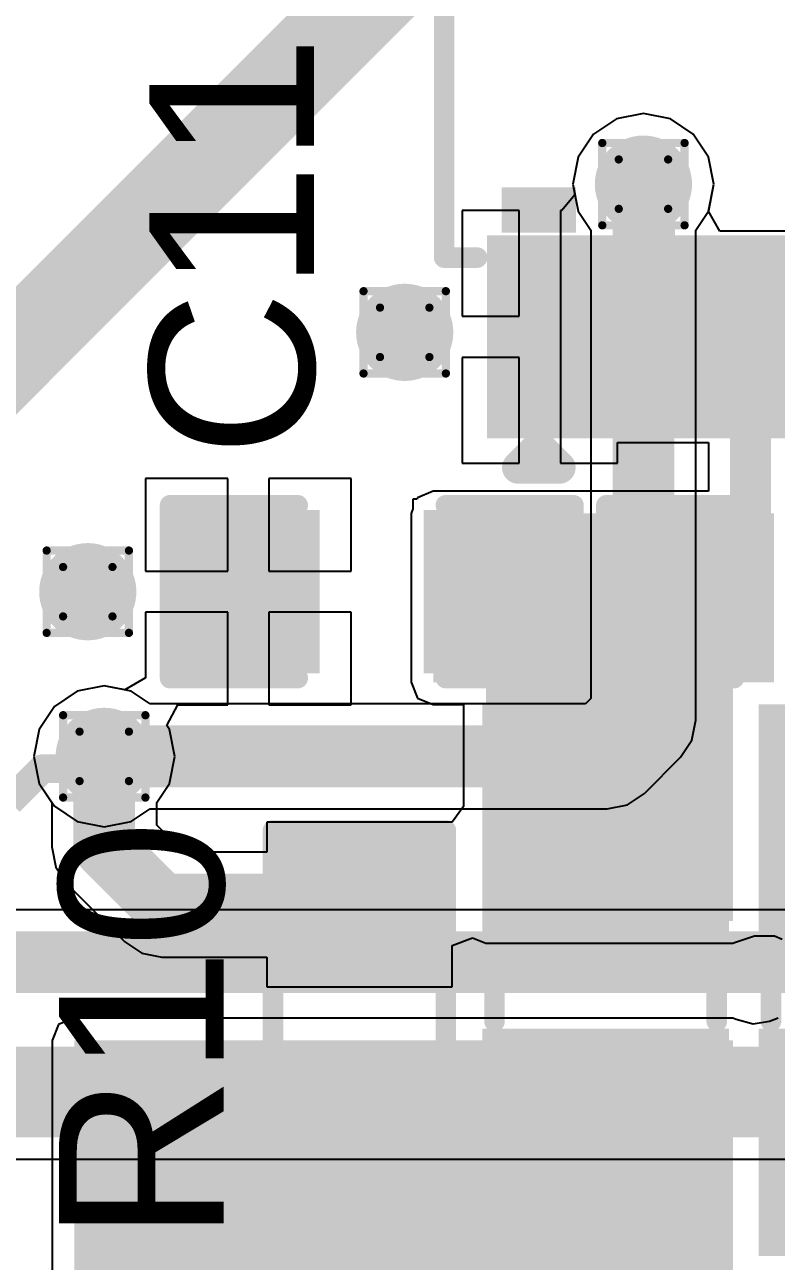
# Model space of a CAD drawing. Header units: inches. Extents: x -0.3 to 9.9, y -0.4 to 5.
# Drawn here: x 3.4247 to 3.6073, y 0.3114 to 0.6117 of the extents above; entities that cross this region are included whole.
import ezdxf

# ---------------------------------------------------------------- set-up
doc = ezdxf.new("R2010")
doc.units = ezdxf.units.IN
doc.header["$MEASUREMENT"] = 0
for name, color, linetype in [('Bottom Layer', 5, 'Continuous'), ('Bottom Solder', 6, 'Continuous'), ('Drill Drawing', 1, 'Continuous'), ('Top Layer', 1, 'Continuous'), ('Top Overlay', 2, 'Continuous'), ('Top Paste', 8, 'Continuous'), ('Top Solder', 216, 'Continuous'), ('Via Holes', 16, 'Continuous')]:
    doc.layers.add(name, color=color, linetype=linetype)
doc.styles.add('Arial', font='', dxfattribs={"height": 0.2})
doc.styles.get('Arial').set_extended_font_data('Arial')

# ---------------------------------------------------------------- blocks, each defined once
blk = doc.blocks.new('14_TSSOP_56')
at = {"layer": 'Top Layer'}
for points in [[(-0.12992, 0.08563), (-0.08858, 0.08563), (-0.08858, 0.06791), (-0.12992, 0.06791)], [(0.08858, 0.08563), (0.12992, 0.08563), (0.12992, 0.06791), (0.08858, 0.06791)], [(-0.12992, 0.06004), (-0.08858, 0.06004), (-0.08858, 0.04232), (-0.12992, 0.04232)], [(0.08858, 0.06004), (0.12992, 0.06004), (0.12992, 0.04232), (0.08858, 0.04232)], [(-0.12992, 0.03445), (-0.08858, 0.03445), (-0.08858, 0.01673), (-0.12992, 0.01673)], [(0.08858, 0.03445), (0.12992, 0.03445), (0.12992, 0.01673), (0.08858, 0.01673)], [(-0.12992, 0.00886), (-0.08858, 0.00886), (-0.08858, -0.00886), (-0.12992, -0.00886)], [(0.08858, 0.00886), (0.12992, 0.00886), (0.12992, -0.00886), (0.08858, -0.00886)], [(-0.12992, -0.01673), (-0.08858, -0.01673), (-0.08858, -0.03445), (-0.12992, -0.03445)], [(0.08858, -0.01673), (0.12992, -0.01673), (0.12992, -0.03445), (0.08858, -0.03445)], [(-0.12992, -0.04232), (-0.08858, -0.04232), (-0.08858, -0.06004), (-0.12992, -0.06004)], [(0.08858, -0.04232), (0.12992, -0.04232), (0.12992, -0.06004), (0.08858, -0.06004)], [(-0.12992, -0.06791), (-0.08858, -0.06791), (-0.08858, -0.08563), (-0.12992, -0.08563)], [(0.08858, -0.06791), (0.12992, -0.06791), (0.12992, -0.08563), (0.08858, -0.08563)]]:
    blk.add_hatch(color=1, dxfattribs=at).paths.add_polyline_path(points)
at = {"layer": 'Top Overlay'}
blk.add_hatch(color=2, dxfattribs=at).paths.add_polyline_path([(-0.08393, 0.068), (-0.07293, 0.068), (-0.07293, 0.086), (-0.08393, 0.086)])
at = {"layer": 'Top Paste'}
for points in [[(-0.12992, 0.08563), (-0.08858, 0.08563), (-0.08858, 0.06791), (-0.12992, 0.06791)], [(0.08858, 0.08563), (0.12992, 0.08563), (0.12992, 0.06791), (0.08858, 0.06791)], [(-0.12992, 0.06004), (-0.08858, 0.06004), (-0.08858, 0.04232), (-0.12992, 0.04232)], [(0.08858, 0.06004), (0.12992, 0.06004), (0.12992, 0.04232), (0.08858, 0.04232)], [(-0.12992, 0.03445), (-0.08858, 0.03445), (-0.08858, 0.01673), (-0.12992, 0.01673)], [(0.08858, 0.03445), (0.12992, 0.03445), (0.12992, 0.01673), (0.08858, 0.01673)], [(-0.12992, 0.00886), (-0.08858, 0.00886), (-0.08858, -0.00886), (-0.12992, -0.00886)], [(0.08858, 0.00886), (0.12992, 0.00886), (0.12992, -0.00886), (0.08858, -0.00886)], [(-0.12992, -0.01673), (-0.08858, -0.01673), (-0.08858, -0.03445), (-0.12992, -0.03445)], [(0.08858, -0.01673), (0.12992, -0.01673), (0.12992, -0.03445), (0.08858, -0.03445)], [(-0.12992, -0.04232), (-0.08858, -0.04232), (-0.08858, -0.06004), (-0.12992, -0.06004)], [(0.08858, -0.04232), (0.12992, -0.04232), (0.12992, -0.06004), (0.08858, -0.06004)], [(-0.12992, -0.06791), (-0.08858, -0.06791), (-0.08858, -0.08563), (-0.12992, -0.08563)], [(0.08858, -0.06791), (0.12992, -0.06791), (0.12992, -0.08563), (0.08858, -0.08563)]]:
    blk.add_hatch(color=8, dxfattribs=at).paths.add_polyline_path(points)
at = {"layer": 'Top Solder'}
for points in [[(-0.13392, 0.08963), (-0.08458, 0.08963), (-0.08458, 0.06391), (-0.13392, 0.06391)], [(0.08458, 0.08963), (0.13392, 0.08963), (0.13392, 0.06391), (0.08458, 0.06391)], [(-0.13392, 0.06404), (-0.08458, 0.06404), (-0.08458, 0.03832), (-0.13392, 0.03832)], [(0.08458, 0.06404), (0.13392, 0.06404), (0.13392, 0.03832), (0.08458, 0.03832)], [(-0.13392, 0.03845), (-0.08458, 0.03845), (-0.08458, 0.01273), (-0.13392, 0.01273)], [(0.08458, 0.03845), (0.13392, 0.03845), (0.13392, 0.01273), (0.08458, 0.01273)], [(-0.13392, 0.01286), (-0.08458, 0.01286), (-0.08458, -0.01286), (-0.13392, -0.01286)], [(0.08458, 0.01286), (0.13392, 0.01286), (0.13392, -0.01286), (0.08458, -0.01286)], [(-0.13392, -0.01273), (-0.08458, -0.01273), (-0.08458, -0.03845), (-0.13392, -0.03845)], [(0.08458, -0.01273), (0.13392, -0.01273), (0.13392, -0.03845), (0.08458, -0.03845)], [(-0.13392, -0.03832), (-0.08458, -0.03832), (-0.08458, -0.06404), (-0.13392, -0.06404)], [(0.08458, -0.03832), (0.13392, -0.03832), (0.13392, -0.06404), (0.08458, -0.06404)], [(-0.13392, -0.06391), (-0.08458, -0.06391), (-0.08458, -0.08963), (-0.13392, -0.08963)], [(0.08458, -0.06391), (0.13392, -0.06391), (0.13392, -0.08963), (0.08458, -0.08963)]]:
    blk.add_hatch(color=216, dxfattribs=at).paths.add_polyline_path(points)
at = {"layer": 'Top Overlay'}
for points in [[(-0.09, 0.1, 0.005, 0.005, 0), (-0.09, 0.092, 0.005, 0.005, 0)], [(-0.09, 0.1, 0.005, 0.005, 0), (0.09, 0.1, 0.005, 0.005, 0)], [(0.09, 0.1, 0.005, 0.005, 0), (0.09, 0.092, 0.005, 0.005, 0)], [(-0.141, 0.082, 0.00787, 0.00787, 0), (-0.141, 0.072, 0.00787, 0.00787, 0)], [(-0.141, 0.082, 0.00787, 0.00787, 0), (-0.136, 0.077, 0.00787, 0.00787, 0)], [(-0.136, 0.077, 0.00787, 0.00787, 0), (-0.141, 0.072, 0.00787, 0.00787, 0)], [(-0.09, -0.092, 0.005, 0.005, 0), (-0.09, -0.1, 0.005, 0.005, 0)], [(0.09, -0.092, 0.005, 0.005, 0), (0.09, -0.1, 0.005, 0.005, 0)], [(-0.09, -0.1, 0.005, 0.005, 0), (0.09, -0.1, 0.005, 0.005, 0)]]:
    blk.add_lwpolyline(points, format="xyseb", dxfattribs=at)
for points in [[(-0.09125, 0.1, 0.0025, 0.0025, 1), (-0.08875, 0.1, 0.0025, 0.0025, 1)], [(-0.09125, 0.1, 0.0025, 0.0025, 1), (-0.08875, 0.1, 0.0025, 0.0025, 1)], [(0.08875, 0.1, 0.0025, 0.0025, 1), (0.09125, 0.1, 0.0025, 0.0025, 1)], [(0.08875, 0.1, 0.0025, 0.0025, 1), (0.09125, 0.1, 0.0025, 0.0025, 1)], [(-0.09125, 0.092, 0.0025, 0.0025, 1), (-0.08875, 0.092, 0.0025, 0.0025, 1)], [(0.08875, 0.092, 0.0025, 0.0025, 1), (0.09125, 0.092, 0.0025, 0.0025, 1)], [(-0.14297, 0.082, 0.00394, 0.00394, 1), (-0.13903, 0.082, 0.00394, 0.00394, 1)], [(-0.14297, 0.082, 0.00394, 0.00394, 1), (-0.13903, 0.082, 0.00394, 0.00394, 1)], [(-0.13797, 0.077, 0.00394, 0.00394, 1), (-0.13403, 0.077, 0.00394, 0.00394, 1)], [(-0.13797, 0.077, 0.00394, 0.00394, 1), (-0.13403, 0.077, 0.00394, 0.00394, 1)], [(-0.14297, 0.072, 0.00394, 0.00394, 1), (-0.13903, 0.072, 0.00394, 0.00394, 1)], [(-0.14297, 0.072, 0.00394, 0.00394, 1), (-0.13903, 0.072, 0.00394, 0.00394, 1)], [(-0.09125, -0.092, 0.0025, 0.0025, 1), (-0.08875, -0.092, 0.0025, 0.0025, 1)], [(0.08875, -0.092, 0.0025, 0.0025, 1), (0.09125, -0.092, 0.0025, 0.0025, 1)], [(-0.09125, -0.1, 0.0025, 0.0025, 1), (-0.08875, -0.1, 0.0025, 0.0025, 1)], [(-0.09125, -0.1, 0.0025, 0.0025, 1), (-0.08875, -0.1, 0.0025, 0.0025, 1)], [(0.08875, -0.1, 0.0025, 0.0025, 1), (0.09125, -0.1, 0.0025, 0.0025, 1)], [(0.08875, -0.1, 0.0025, 0.0025, 1), (0.09125, -0.1, 0.0025, 0.0025, 1)]]:
    blk.add_lwpolyline(points, format="xyseb", close=True, dxfattribs=at)
blk = doc.blocks.new('R___0603_94')
at = {"layer": 'Top Layer'}
for points in [[(-0.015, 0.0175), (-0.015, -0.0175), (-0.045, -0.0175), (-0.045, 0.0175)], [(0.045, 0.0175), (0.045, -0.0175), (0.015, -0.0175), (0.015, 0.0175)]]:
    blk.add_hatch(color=1, dxfattribs=at).paths.add_polyline_path(points)
at = {"layer": 'Top Paste'}
for points in [[(-0.015, 0.0175), (-0.015, -0.0175), (-0.045, -0.0175), (-0.045, 0.0175)], [(0.045, 0.0175), (0.045, -0.0175), (0.015, -0.0175), (0.015, 0.0175)]]:
    blk.add_hatch(color=8, dxfattribs=at).paths.add_polyline_path(points)
at = {"layer": 'Top Solder'}
for points in [[(-0.011, 0.0215), (-0.011, -0.0215), (-0.049, -0.0215), (-0.049, 0.0215)], [(0.049, 0.0215), (0.049, -0.0215), (0.011, -0.0215), (0.011, 0.0215)]]:
    blk.add_hatch(color=216, dxfattribs=at).paths.add_polyline_path(points)
at = {"layer": 'Top Overlay'}
for points in [[(0.048, 0.021, 0.005, 0.005, 0), (-0.048, 0.021, 0.005, 0.005, 0)], [(-0.048, -0.021, 0.005, 0.005, 0), (-0.048, 0.021, 0.005, 0.005, 0)], [(0.048, -0.021, 0.005, 0.005, 0), (0.048, 0.021, 0.005, 0.005, 0)], [(0.048, -0.021, 0.005, 0.005, 0), (-0.048, -0.021, 0.005, 0.005, 0)]]:
    blk.add_lwpolyline(points, format="xyseb", dxfattribs=at)
for points in [[(-0.04925, 0.021, 0.0025, 0.0025, 1), (-0.04675, 0.021, 0.0025, 0.0025, 1)], [(-0.04925, 0.021, 0.0025, 0.0025, 1), (-0.04675, 0.021, 0.0025, 0.0025, 1)], [(0.04675, 0.021, 0.0025, 0.0025, 1), (0.04925, 0.021, 0.0025, 0.0025, 1)], [(0.04675, 0.021, 0.0025, 0.0025, 1), (0.04925, 0.021, 0.0025, 0.0025, 1)], [(-0.04925, -0.021, 0.0025, 0.0025, 1), (-0.04675, -0.021, 0.0025, 0.0025, 1)], [(-0.04925, -0.021, 0.0025, 0.0025, 1), (-0.04675, -0.021, 0.0025, 0.0025, 1)], [(0.04675, -0.021, 0.0025, 0.0025, 1), (0.04925, -0.021, 0.0025, 0.0025, 1)], [(0.04675, -0.021, 0.0025, 0.0025, 1), (0.04925, -0.021, 0.0025, 0.0025, 1)]]:
    blk.add_lwpolyline(points, format="xyseb", close=True, dxfattribs=at)
blk = doc.blocks.new('I___0805_134')
at = {"layer": 'Top Layer'}
for points in [[(-0.06299, 0.02598), (-0.01575, 0.02598), (-0.01575, -0.02598), (-0.06299, -0.02598)], [(0.01575, 0.02598), (0.06299, 0.02598), (0.06299, -0.02598), (0.01575, -0.02598)]]:
    blk.add_hatch(color=1, dxfattribs=at).paths.add_polyline_path(points)
at = {"layer": 'Top Paste'}
for points in [[(-0.06299, 0.02598), (-0.01575, 0.02598), (-0.01575, -0.02598), (-0.06299, -0.02598)], [(0.01575, 0.02598), (0.06299, 0.02598), (0.06299, -0.02598), (0.01575, -0.02598)]]:
    blk.add_hatch(color=8, dxfattribs=at).paths.add_polyline_path(points)
at = {"layer": 'Top Solder'}
for points in [[(-0.06699, 0.02998), (-0.01175, 0.02998), (-0.01175, -0.02998), (-0.06699, -0.02998)], [(0.01175, 0.02998), (0.06699, 0.02998), (0.06699, -0.02998), (0.01175, -0.02998)]]:
    blk.add_hatch(color=216, dxfattribs=at).paths.add_polyline_path(points)
at = {"layer": 'Top Overlay'}
for points in [[(-0.01, 0.027, 0.005, 0.005, 0), (0.01, 0.027, 0.005, 0.005, 0)], [(-0.01, -0.027, 0.005, 0.005, 0), (0.01, -0.027, 0.005, 0.005, 0)]]:
    blk.add_lwpolyline(points, format="xyseb", dxfattribs=at)
for points in [[(-0.01125, 0.027, 0.0025, 0.0025, 1), (-0.00875, 0.027, 0.0025, 0.0025, 1)], [(0.00875, 0.027, 0.0025, 0.0025, 1), (0.01125, 0.027, 0.0025, 0.0025, 1)], [(-0.01125, -0.027, 0.0025, 0.0025, 1), (-0.00875, -0.027, 0.0025, 0.0025, 1)], [(0.00875, -0.027, 0.0025, 0.0025, 1), (0.01125, -0.027, 0.0025, 0.0025, 1)]]:
    blk.add_lwpolyline(points, format="xyseb", close=True, dxfattribs=at)
blk = doc.blocks.new('I___0805_135')
at = {"layer": 'Top Layer'}
for points in [[(-0.06299, 0.02598), (-0.01575, 0.02598), (-0.01575, -0.02598), (-0.06299, -0.02598)], [(0.01575, 0.02598), (0.06299, 0.02598), (0.06299, -0.02598), (0.01575, -0.02598)]]:
    blk.add_hatch(color=1, dxfattribs=at).paths.add_polyline_path(points)
at = {"layer": 'Top Paste'}
for points in [[(-0.06299, 0.02598), (-0.01575, 0.02598), (-0.01575, -0.02598), (-0.06299, -0.02598)], [(0.01575, 0.02598), (0.06299, 0.02598), (0.06299, -0.02598), (0.01575, -0.02598)]]:
    blk.add_hatch(color=8, dxfattribs=at).paths.add_polyline_path(points)
at = {"layer": 'Top Solder'}
for points in [[(-0.06699, 0.02998), (-0.01175, 0.02998), (-0.01175, -0.02998), (-0.06699, -0.02998)], [(0.01175, 0.02998), (0.06699, 0.02998), (0.06699, -0.02998), (0.01175, -0.02998)]]:
    blk.add_hatch(color=216, dxfattribs=at).paths.add_polyline_path(points)
at = {"layer": 'Top Overlay'}
for points in [[(-0.01, 0.027, 0.005, 0.005, 0), (0.01, 0.027, 0.005, 0.005, 0)], [(-0.01, -0.027, 0.005, 0.005, 0), (0.01, -0.027, 0.005, 0.005, 0)]]:
    blk.add_lwpolyline(points, format="xyseb", dxfattribs=at)
for points in [[(-0.01125, 0.027, 0.0025, 0.0025, 1), (-0.00875, 0.027, 0.0025, 0.0025, 1)], [(0.00875, 0.027, 0.0025, 0.0025, 1), (0.01125, 0.027, 0.0025, 0.0025, 1)], [(-0.01125, -0.027, 0.0025, 0.0025, 1), (-0.00875, -0.027, 0.0025, 0.0025, 1)], [(0.00875, -0.027, 0.0025, 0.0025, 1), (0.01125, -0.027, 0.0025, 0.0025, 1)]]:
    blk.add_lwpolyline(points, format="xyseb", close=True, dxfattribs=at)
blk = doc.blocks.new('C___0603_204')
at = {"layer": 'Top Layer'}
for points in [[(-0.015, 0.0175), (-0.015, -0.0175), (-0.045, -0.0175), (-0.045, 0.0175)], [(0.045, 0.0175), (0.045, -0.0175), (0.015, -0.0175), (0.015, 0.0175)]]:
    blk.add_hatch(color=1, dxfattribs=at).paths.add_polyline_path(points)
at = {"layer": 'Top Paste'}
for points in [[(-0.015, 0.0175), (-0.015, -0.0175), (-0.045, -0.0175), (-0.045, 0.0175)], [(0.045, 0.0175), (0.045, -0.0175), (0.015, -0.0175), (0.015, 0.0175)]]:
    blk.add_hatch(color=8, dxfattribs=at).paths.add_polyline_path(points)
at = {"layer": 'Top Solder'}
for points in [[(-0.01264, 0.01986), (-0.01264, -0.01986), (-0.04736, -0.01986), (-0.04736, 0.01986)], [(0.04736, 0.01986), (0.04736, -0.01986), (0.01264, -0.01986), (0.01264, 0.01986)]]:
    blk.add_hatch(color=216, dxfattribs=at).paths.add_polyline_path(points)
at = {"layer": 'Top Overlay'}
for points in [[(-0.049, 0.021, 0.005, 0.005, 0), (-0.018, 0.021, 0.005, 0.005, 0)], [(-0.049, -0.021, 0.005, 0.005, 0), (-0.049, 0.021, 0.005, 0.005, 0)], [(0.018, 0.021, 0.005, 0.005, 0), (0.049, 0.021, 0.005, 0.005, 0)], [(0.049, -0.021, 0.005, 0.005, 0), (0.049, 0.021, 0.005, 0.005, 0)], [(-0.049, -0.021, 0.005, 0.005, 0), (-0.018, -0.021, 0.005, 0.005, 0)], [(0.018, -0.021, 0.005, 0.005, 0), (0.049, -0.021, 0.005, 0.005, 0)]]:
    blk.add_lwpolyline(points, format="xyseb", dxfattribs=at)
for points in [[(-0.05025, 0.021, 0.0025, 0.0025, 1), (-0.04775, 0.021, 0.0025, 0.0025, 1)], [(-0.05025, 0.021, 0.0025, 0.0025, 1), (-0.04775, 0.021, 0.0025, 0.0025, 1)], [(-0.01925, 0.021, 0.0025, 0.0025, 1), (-0.01675, 0.021, 0.0025, 0.0025, 1)], [(0.01675, 0.021, 0.0025, 0.0025, 1), (0.01925, 0.021, 0.0025, 0.0025, 1)], [(0.04775, 0.021, 0.0025, 0.0025, 1), (0.05025, 0.021, 0.0025, 0.0025, 1)], [(0.04775, 0.021, 0.0025, 0.0025, 1), (0.05025, 0.021, 0.0025, 0.0025, 1)], [(-0.05025, -0.021, 0.0025, 0.0025, 1), (-0.04775, -0.021, 0.0025, 0.0025, 1)], [(-0.05025, -0.021, 0.0025, 0.0025, 1), (-0.04775, -0.021, 0.0025, 0.0025, 1)], [(-0.01925, -0.021, 0.0025, 0.0025, 1), (-0.01675, -0.021, 0.0025, 0.0025, 1)], [(0.01675, -0.021, 0.0025, 0.0025, 1), (0.01925, -0.021, 0.0025, 0.0025, 1)], [(0.04775, -0.021, 0.0025, 0.0025, 1), (0.05025, -0.021, 0.0025, 0.0025, 1)], [(0.04775, -0.021, 0.0025, 0.0025, 1), (0.05025, -0.021, 0.0025, 0.0025, 1)]]:
    blk.add_lwpolyline(points, format="xyseb", close=True, dxfattribs=at)
blk = doc.blocks.new('C___0603_208')
at = {"layer": 'Top Layer'}
for points in [[(-0.015, 0.0175), (-0.015, -0.0175), (-0.045, -0.0175), (-0.045, 0.0175)], [(0.045, 0.0175), (0.045, -0.0175), (0.015, -0.0175), (0.015, 0.0175)]]:
    blk.add_hatch(color=1, dxfattribs=at).paths.add_polyline_path(points)
at = {"layer": 'Top Paste'}
for points in [[(-0.015, 0.0175), (-0.015, -0.0175), (-0.045, -0.0175), (-0.045, 0.0175)], [(0.045, 0.0175), (0.045, -0.0175), (0.015, -0.0175), (0.015, 0.0175)]]:
    blk.add_hatch(color=8, dxfattribs=at).paths.add_polyline_path(points)
at = {"layer": 'Top Solder'}
for points in [[(-0.01264, 0.01986), (-0.01264, -0.01986), (-0.04736, -0.01986), (-0.04736, 0.01986)], [(0.04736, 0.01986), (0.04736, -0.01986), (0.01264, -0.01986), (0.01264, 0.01986)]]:
    blk.add_hatch(color=216, dxfattribs=at).paths.add_polyline_path(points)
at = {"layer": 'Top Overlay'}
for points in [[(-0.049, 0.021, 0.005, 0.005, 0), (-0.018, 0.021, 0.005, 0.005, 0)], [(-0.049, -0.021, 0.005, 0.005, 0), (-0.049, 0.021, 0.005, 0.005, 0)], [(0.018, 0.021, 0.005, 0.005, 0), (0.049, 0.021, 0.005, 0.005, 0)], [(0.049, -0.021, 0.005, 0.005, 0), (0.049, 0.021, 0.005, 0.005, 0)], [(-0.049, -0.021, 0.005, 0.005, 0), (-0.018, -0.021, 0.005, 0.005, 0)], [(0.018, -0.021, 0.005, 0.005, 0), (0.049, -0.021, 0.005, 0.005, 0)]]:
    blk.add_lwpolyline(points, format="xyseb", dxfattribs=at)
for points in [[(-0.05025, 0.021, 0.0025, 0.0025, 1), (-0.04775, 0.021, 0.0025, 0.0025, 1)], [(-0.05025, 0.021, 0.0025, 0.0025, 1), (-0.04775, 0.021, 0.0025, 0.0025, 1)], [(-0.01925, 0.021, 0.0025, 0.0025, 1), (-0.01675, 0.021, 0.0025, 0.0025, 1)], [(0.01675, 0.021, 0.0025, 0.0025, 1), (0.01925, 0.021, 0.0025, 0.0025, 1)], [(0.04775, 0.021, 0.0025, 0.0025, 1), (0.05025, 0.021, 0.0025, 0.0025, 1)], [(0.04775, 0.021, 0.0025, 0.0025, 1), (0.05025, 0.021, 0.0025, 0.0025, 1)], [(-0.05025, -0.021, 0.0025, 0.0025, 1), (-0.04775, -0.021, 0.0025, 0.0025, 1)], [(-0.05025, -0.021, 0.0025, 0.0025, 1), (-0.04775, -0.021, 0.0025, 0.0025, 1)], [(-0.01925, -0.021, 0.0025, 0.0025, 1), (-0.01675, -0.021, 0.0025, 0.0025, 1)], [(0.01675, -0.021, 0.0025, 0.0025, 1), (0.01925, -0.021, 0.0025, 0.0025, 1)], [(0.04775, -0.021, 0.0025, 0.0025, 1), (0.05025, -0.021, 0.0025, 0.0025, 1)], [(0.04775, -0.021, 0.0025, 0.0025, 1), (0.05025, -0.021, 0.0025, 0.0025, 1)]]:
    blk.add_lwpolyline(points, format="xyseb", close=True, dxfattribs=at)

msp = doc.modelspace()

# ---------------------------------------------------------------- hatches: boundary and pattern name
at = {"layer": 'Bottom Layer'}
h = msp.add_hatch(color=5, dxfattribs=at)
edge = h.paths.add_edge_path()
edge.add_arc((3.575, 0.573), 0.01181, 0, 360)
h = msp.add_hatch(color=5, dxfattribs=at)
edge = h.paths.add_edge_path()
edge.add_arc((3.517, 0.537), 0.01181, 0, 360)
h = msp.add_hatch(color=5, dxfattribs=at)
edge = h.paths.add_edge_path()
edge.add_arc((3.44, 0.474), 0.01181, 0, 360)
h = msp.add_hatch(color=5, dxfattribs=at)
edge = h.paths.add_edge_path()
edge.add_arc((3.444, 0.434), 0.01181, 0, 360)
at = {"layer": 'Bottom Solder'}
h = msp.add_hatch(color=6, dxfattribs=at)
edge = h.paths.add_edge_path()
edge.add_arc((3.575, 0.573), 0.00591, 0, 360)
h = msp.add_hatch(color=6, dxfattribs=at)
edge = h.paths.add_edge_path()
edge.add_arc((3.517, 0.537), 0.00591, 0, 360)
h = msp.add_hatch(color=6, dxfattribs=at)
edge = h.paths.add_edge_path()
edge.add_arc((3.44, 0.474), 0.00591, 0, 360)
h = msp.add_hatch(color=6, dxfattribs=at)
edge = h.paths.add_edge_path()
edge.add_arc((3.444, 0.434), 0.00591, 0, 360)
at = {"layer": 'Top Layer'}
h = msp.add_hatch(color=1, dxfattribs=at)
edge = h.paths.add_edge_path()
edge.add_arc((3.575, 0.573), 0.01181, 0, 360)
h = msp.add_hatch(color=1, dxfattribs=at)
edge = h.paths.add_edge_path()
edge.add_arc((3.517, 0.537), 0.01181, 0, 360)
for points in [[(3.52395, 0.452), (3.60673, 0.452), (3.60673, 0.493), (3.52395, 0.493)], [(3.53673, 0.394), (3.59673, 0.394), (3.59673, 0.467), (3.53673, 0.467)], [(3.59673, 0.365), (3.43673, 0.365), (3.43673, 0.187), (3.59673, 0.187)]]:
    msp.add_hatch(color=1, dxfattribs=at).paths.add_polyline_path(points)
h = msp.add_hatch(color=1, dxfattribs=at)
edge = h.paths.add_edge_path()
edge.add_arc((3.44, 0.474), 0.01181, 0, 360)
h = msp.add_hatch(color=1, dxfattribs=at)
edge = h.paths.add_edge_path()
edge.add_arc((3.444, 0.434), 0.01181, 0, 360)
at = {"layer": 'Top Solder'}
h = msp.add_hatch(color=216, dxfattribs=at)
edge = h.paths.add_edge_path()
edge.add_arc((3.575, 0.573), 0.00591, 0, 360)
h = msp.add_hatch(color=216, dxfattribs=at)
edge = h.paths.add_edge_path()
edge.add_arc((3.517, 0.537), 0.00591, 0, 360)
h = msp.add_hatch(color=216, dxfattribs=at)
edge = h.paths.add_edge_path()
edge.add_arc((3.44, 0.474), 0.00591, 0, 360)
h = msp.add_hatch(color=216, dxfattribs=at)
edge = h.paths.add_edge_path()
edge.add_arc((3.444, 0.434), 0.00591, 0, 360)
at = {"layer": 'Via Holes'}
h = msp.add_hatch(color=7, dxfattribs=at)
edge = h.paths.add_edge_path()
edge.add_arc((3.575, 0.573), 0.00591, 0, 360)
h = msp.add_hatch(color=7, dxfattribs=at)
edge = h.paths.add_edge_path()
edge.add_arc((3.517, 0.537), 0.00591, 0, 360)
h = msp.add_hatch(color=7, dxfattribs=at)
edge = h.paths.add_edge_path()
edge.add_arc((3.44, 0.474), 0.00591, 0, 360)
h = msp.add_hatch(color=7, dxfattribs=at)
edge = h.paths.add_edge_path()
edge.add_arc((3.444, 0.434), 0.00591, 0, 360)

# ---------------------------------------------------------------- linework, layer by layer
at = {"layer": 'Bottom Layer'}
for p, q in [((3.56844, 0.58884), (3.56288, 0.58512)), ((3.575, 0.59014), (3.56844, 0.58884)), ((3.58156, 0.58884), (3.575, 0.59014)), ((3.58712, 0.58512), (3.58156, 0.58884)), ((3.56288, 0.58512), (3.55916, 0.57956)), ((3.59084, 0.57956), (3.58712, 0.58512)), ((3.55916, 0.57956), (3.55786, 0.573)), ((3.59214, 0.573), (3.59084, 0.57956)), ((3.55786, 0.573), (3.55916, 0.56644)), ((3.59084, 0.56644), (3.59214, 0.573)), ((3.55916, 0.56644), (3.56226, 0.56182)), ((3.58774, 0.56182), (3.59084, 0.56644)), ((3.56226, 0.56182), (3.56226, 0.44807)), ((3.58774, 0.44279), (3.58774, 0.56182)), ((3.444, 0.45114), (3.43744, 0.44984)), ((3.45056, 0.44984), (3.444, 0.45114)), ((3.43744, 0.44984), (3.43188, 0.44612)), ((3.45518, 0.44674), (3.45056, 0.44984)), ((3.56226, 0.44807), (3.56093, 0.44674)), ((3.43188, 0.44612), (3.42816, 0.44056)), ((3.56093, 0.44674), (3.45518, 0.44674)), ((3.58677, 0.43791), (3.58774, 0.44279)), ((3.42816, 0.44056), (3.42686, 0.434)), ((3.58401, 0.43377), (3.58677, 0.43791)), ((3.42686, 0.434), (3.42816, 0.42744)), ((3.57523, 0.42499), (3.58401, 0.43377)), ((3.42816, 0.42744), (3.43188, 0.42188)), ((3.57109, 0.42223), (3.57523, 0.42499)), ((3.43188, 0.42188), (3.43744, 0.41816)), ((3.45056, 0.41816), (3.45518, 0.42126)), ((3.45518, 0.42126), (3.56621, 0.42126)), ((3.56621, 0.42126), (3.57109, 0.42223)), ((3.43744, 0.41816), (3.444, 0.41686)), ((3.444, 0.41686), (3.45056, 0.41816)), ((3.69772, 0.39674), (2.79328, 0.39674)), ((3.37636, 0.33619), (3.8085, 0.33619))]:
    msp.add_line(p, q, dxfattribs=at)
for points in [[(3.314, 0.424, 0.022, 0.022, 0), (3.518, 0.628, 0.022, 0.022, 0)], [(3.575, 0.44279, 0.015, 0.015, 0), (3.575, 0.573, 0.015, 0.015, 0)], [(3.56621, 0.434, 0.015, 0.015, 0), (3.575, 0.44279, 0.015, 0.015, 0)], [(3.444, 0.434, 0.015, 0.015, 0), (3.56621, 0.434, 0.015, 0.015, 0)], [(2.788, 0.384, 0.015, 0.015, 0), (3.703, 0.384, 0.015, 0.015, 0)], [(2.62246, 0.3525, 0.022, 0.022, 0), (3.8085, 0.3525, 0.022, 0.022, 0)]]:
    msp.add_lwpolyline(points, format="xyseb", dxfattribs=at)
for points in [[(3.57125, 0.573, 0.0075, 0.0075, 1), (3.57875, 0.573, 0.0075, 0.0075, 1)], [(3.57125, 0.44279, 0.0075, 0.0075, 1), (3.57875, 0.44279, 0.0075, 0.0075, 1)], [(3.57125, 0.44279, 0.0075, 0.0075, 1), (3.57875, 0.44279, 0.0075, 0.0075, 1)], [(3.44025, 0.434, 0.0075, 0.0075, 1), (3.44775, 0.434, 0.0075, 0.0075, 1)], [(3.56246, 0.434, 0.0075, 0.0075, 1), (3.56996, 0.434, 0.0075, 0.0075, 1)], [(3.56246, 0.434, 0.0075, 0.0075, 1), (3.56996, 0.434, 0.0075, 0.0075, 1)]]:
    msp.add_lwpolyline(points, format="xyseb", close=True, dxfattribs=at)
at = {"layer": 'Drill Drawing'}
for points in [[(3.565, 0.583, 0.002, 0.002, 0), (3.585, 0.583, 0.002, 0.002, 0)], [(3.565, 0.563, 0.002, 0.002, 0), (3.565, 0.583, 0.002, 0.002, 0)], [(3.585, 0.563, 0.002, 0.002, 0), (3.585, 0.583, 0.002, 0.002, 0)], [(3.569, 0.579, 0.002, 0.002, 0), (3.581, 0.579, 0.002, 0.002, 0)], [(3.569, 0.567, 0.002, 0.002, 0), (3.569, 0.579, 0.002, 0.002, 0)], [(3.581, 0.567, 0.002, 0.002, 0), (3.581, 0.579, 0.002, 0.002, 0)], [(3.569, 0.567, 0.002, 0.002, 0), (3.581, 0.567, 0.002, 0.002, 0)], [(3.565, 0.563, 0.002, 0.002, 0), (3.585, 0.563, 0.002, 0.002, 0)], [(3.507, 0.547, 0.002, 0.002, 0), (3.527, 0.547, 0.002, 0.002, 0)], [(3.507, 0.527, 0.002, 0.002, 0), (3.507, 0.547, 0.002, 0.002, 0)], [(3.527, 0.527, 0.002, 0.002, 0), (3.527, 0.547, 0.002, 0.002, 0)], [(3.511, 0.543, 0.002, 0.002, 0), (3.523, 0.543, 0.002, 0.002, 0)], [(3.511, 0.531, 0.002, 0.002, 0), (3.511, 0.543, 0.002, 0.002, 0)], [(3.523, 0.531, 0.002, 0.002, 0), (3.523, 0.543, 0.002, 0.002, 0)], [(3.511, 0.531, 0.002, 0.002, 0), (3.523, 0.531, 0.002, 0.002, 0)], [(3.507, 0.527, 0.002, 0.002, 0), (3.527, 0.527, 0.002, 0.002, 0)], [(3.43, 0.484, 0.002, 0.002, 0), (3.45, 0.484, 0.002, 0.002, 0)], [(3.43, 0.464, 0.002, 0.002, 0), (3.43, 0.484, 0.002, 0.002, 0)], [(3.45, 0.464, 0.002, 0.002, 0), (3.45, 0.484, 0.002, 0.002, 0)], [(3.434, 0.48, 0.002, 0.002, 0), (3.446, 0.48, 0.002, 0.002, 0)], [(3.434, 0.468, 0.002, 0.002, 0), (3.434, 0.48, 0.002, 0.002, 0)], [(3.446, 0.468, 0.002, 0.002, 0), (3.446, 0.48, 0.002, 0.002, 0)], [(3.434, 0.468, 0.002, 0.002, 0), (3.446, 0.468, 0.002, 0.002, 0)], [(3.43, 0.464, 0.002, 0.002, 0), (3.45, 0.464, 0.002, 0.002, 0)], [(3.434, 0.444, 0.002, 0.002, 0), (3.454, 0.444, 0.002, 0.002, 0)], [(3.434, 0.424, 0.002, 0.002, 0), (3.434, 0.444, 0.002, 0.002, 0)], [(3.454, 0.424, 0.002, 0.002, 0), (3.454, 0.444, 0.002, 0.002, 0)], [(3.438, 0.44, 0.002, 0.002, 0), (3.45, 0.44, 0.002, 0.002, 0)], [(3.438, 0.428, 0.002, 0.002, 0), (3.438, 0.44, 0.002, 0.002, 0)], [(3.45, 0.428, 0.002, 0.002, 0), (3.45, 0.44, 0.002, 0.002, 0)], [(3.438, 0.428, 0.002, 0.002, 0), (3.45, 0.428, 0.002, 0.002, 0)], [(3.434, 0.424, 0.002, 0.002, 0), (3.454, 0.424, 0.002, 0.002, 0)]]:
    msp.add_lwpolyline(points, format="xyseb", dxfattribs=at)
for points in [[(3.5645, 0.583, 0.001, 0.001, 1), (3.5655, 0.583, 0.001, 0.001, 1)], [(3.5645, 0.583, 0.001, 0.001, 1), (3.5655, 0.583, 0.001, 0.001, 1)], [(3.5845, 0.583, 0.001, 0.001, 1), (3.5855, 0.583, 0.001, 0.001, 1)], [(3.5845, 0.583, 0.001, 0.001, 1), (3.5855, 0.583, 0.001, 0.001, 1)], [(3.5685, 0.579, 0.001, 0.001, 1), (3.5695, 0.579, 0.001, 0.001, 1)], [(3.5685, 0.579, 0.001, 0.001, 1), (3.5695, 0.579, 0.001, 0.001, 1)], [(3.5805, 0.579, 0.001, 0.001, 1), (3.5815, 0.579, 0.001, 0.001, 1)], [(3.5805, 0.579, 0.001, 0.001, 1), (3.5815, 0.579, 0.001, 0.001, 1)], [(3.5685, 0.567, 0.001, 0.001, 1), (3.5695, 0.567, 0.001, 0.001, 1)], [(3.5685, 0.567, 0.001, 0.001, 1), (3.5695, 0.567, 0.001, 0.001, 1)], [(3.5805, 0.567, 0.001, 0.001, 1), (3.5815, 0.567, 0.001, 0.001, 1)], [(3.5805, 0.567, 0.001, 0.001, 1), (3.5815, 0.567, 0.001, 0.001, 1)], [(3.5645, 0.563, 0.001, 0.001, 1), (3.5655, 0.563, 0.001, 0.001, 1)], [(3.5645, 0.563, 0.001, 0.001, 1), (3.5655, 0.563, 0.001, 0.001, 1)], [(3.5845, 0.563, 0.001, 0.001, 1), (3.5855, 0.563, 0.001, 0.001, 1)], [(3.5845, 0.563, 0.001, 0.001, 1), (3.5855, 0.563, 0.001, 0.001, 1)], [(3.5065, 0.547, 0.001, 0.001, 1), (3.5075, 0.547, 0.001, 0.001, 1)], [(3.5065, 0.547, 0.001, 0.001, 1), (3.5075, 0.547, 0.001, 0.001, 1)], [(3.5265, 0.547, 0.001, 0.001, 1), (3.5275, 0.547, 0.001, 0.001, 1)], [(3.5265, 0.547, 0.001, 0.001, 1), (3.5275, 0.547, 0.001, 0.001, 1)], [(3.5105, 0.543, 0.001, 0.001, 1), (3.5115, 0.543, 0.001, 0.001, 1)], [(3.5105, 0.543, 0.001, 0.001, 1), (3.5115, 0.543, 0.001, 0.001, 1)], [(3.5225, 0.543, 0.001, 0.001, 1), (3.5235, 0.543, 0.001, 0.001, 1)], [(3.5225, 0.543, 0.001, 0.001, 1), (3.5235, 0.543, 0.001, 0.001, 1)], [(3.5105, 0.531, 0.001, 0.001, 1), (3.5115, 0.531, 0.001, 0.001, 1)], [(3.5105, 0.531, 0.001, 0.001, 1), (3.5115, 0.531, 0.001, 0.001, 1)], [(3.5225, 0.531, 0.001, 0.001, 1), (3.5235, 0.531, 0.001, 0.001, 1)], [(3.5225, 0.531, 0.001, 0.001, 1), (3.5235, 0.531, 0.001, 0.001, 1)], [(3.5065, 0.527, 0.001, 0.001, 1), (3.5075, 0.527, 0.001, 0.001, 1)], [(3.5065, 0.527, 0.001, 0.001, 1), (3.5075, 0.527, 0.001, 0.001, 1)], [(3.5265, 0.527, 0.001, 0.001, 1), (3.5275, 0.527, 0.001, 0.001, 1)], [(3.5265, 0.527, 0.001, 0.001, 1), (3.5275, 0.527, 0.001, 0.001, 1)], [(3.4295, 0.484, 0.001, 0.001, 1), (3.4305, 0.484, 0.001, 0.001, 1)], [(3.4295, 0.484, 0.001, 0.001, 1), (3.4305, 0.484, 0.001, 0.001, 1)], [(3.4495, 0.484, 0.001, 0.001, 1), (3.4505, 0.484, 0.001, 0.001, 1)], [(3.4495, 0.484, 0.001, 0.001, 1), (3.4505, 0.484, 0.001, 0.001, 1)], [(3.4335, 0.48, 0.001, 0.001, 1), (3.4345, 0.48, 0.001, 0.001, 1)], [(3.4335, 0.48, 0.001, 0.001, 1), (3.4345, 0.48, 0.001, 0.001, 1)], [(3.4455, 0.48, 0.001, 0.001, 1), (3.4465, 0.48, 0.001, 0.001, 1)], [(3.4455, 0.48, 0.001, 0.001, 1), (3.4465, 0.48, 0.001, 0.001, 1)], [(3.4335, 0.468, 0.001, 0.001, 1), (3.4345, 0.468, 0.001, 0.001, 1)], [(3.4335, 0.468, 0.001, 0.001, 1), (3.4345, 0.468, 0.001, 0.001, 1)], [(3.4455, 0.468, 0.001, 0.001, 1), (3.4465, 0.468, 0.001, 0.001, 1)], [(3.4455, 0.468, 0.001, 0.001, 1), (3.4465, 0.468, 0.001, 0.001, 1)], [(3.4295, 0.464, 0.001, 0.001, 1), (3.4305, 0.464, 0.001, 0.001, 1)], [(3.4295, 0.464, 0.001, 0.001, 1), (3.4305, 0.464, 0.001, 0.001, 1)], [(3.4495, 0.464, 0.001, 0.001, 1), (3.4505, 0.464, 0.001, 0.001, 1)], [(3.4495, 0.464, 0.001, 0.001, 1), (3.4505, 0.464, 0.001, 0.001, 1)], [(3.4335, 0.444, 0.001, 0.001, 1), (3.4345, 0.444, 0.001, 0.001, 1)], [(3.4335, 0.444, 0.001, 0.001, 1), (3.4345, 0.444, 0.001, 0.001, 1)], [(3.4535, 0.444, 0.001, 0.001, 1), (3.4545, 0.444, 0.001, 0.001, 1)], [(3.4535, 0.444, 0.001, 0.001, 1), (3.4545, 0.444, 0.001, 0.001, 1)], [(3.4375, 0.44, 0.001, 0.001, 1), (3.4385, 0.44, 0.001, 0.001, 1)], [(3.4375, 0.44, 0.001, 0.001, 1), (3.4385, 0.44, 0.001, 0.001, 1)], [(3.4495, 0.44, 0.001, 0.001, 1), (3.4505, 0.44, 0.001, 0.001, 1)], [(3.4495, 0.44, 0.001, 0.001, 1), (3.4505, 0.44, 0.001, 0.001, 1)], [(3.4375, 0.428, 0.001, 0.001, 1), (3.4385, 0.428, 0.001, 0.001, 1)], [(3.4375, 0.428, 0.001, 0.001, 1), (3.4385, 0.428, 0.001, 0.001, 1)], [(3.4495, 0.428, 0.001, 0.001, 1), (3.4505, 0.428, 0.001, 0.001, 1)], [(3.4495, 0.428, 0.001, 0.001, 1), (3.4505, 0.428, 0.001, 0.001, 1)], [(3.4335, 0.424, 0.001, 0.001, 1), (3.4345, 0.424, 0.001, 0.001, 1)], [(3.4335, 0.424, 0.001, 0.001, 1), (3.4345, 0.424, 0.001, 0.001, 1)], [(3.4535, 0.424, 0.001, 0.001, 1), (3.4545, 0.424, 0.001, 0.001, 1)], [(3.4535, 0.424, 0.001, 0.001, 1), (3.4545, 0.424, 0.001, 0.001, 1)]]:
    msp.add_lwpolyline(points, format="xyseb", close=True, dxfattribs=at)
at = {"layer": 'Top Layer'}
for p, q in [((3.56844, 0.58884), (3.56288, 0.58512)), ((3.575, 0.59014), (3.56844, 0.58884)), ((3.58156, 0.58884), (3.575, 0.59014)), ((3.58712, 0.58512), (3.58156, 0.58884)), ((3.56288, 0.58512), (3.55916, 0.57956)), ((3.59084, 0.57956), (3.58712, 0.58512)), ((3.55916, 0.57956), (3.55786, 0.573)), ((3.59214, 0.573), (3.59084, 0.57956)), ((3.55786, 0.573), (3.55837, 0.57044)), ((3.59086, 0.56658), (3.59214, 0.573)), ((3.55837, 0.57044), (3.5552, 0.56658)), ((3.54482, 0.56658), (3.53096, 0.56658)), ((3.53096, 0.56658), (3.53096, 0.54091)), ((3.54482, 0.54091), (3.54482, 0.56658)), ((3.5552, 0.56658), (3.55482, 0.56658)), ((3.55482, 0.56658), (3.55482, 0.53591)), ((3.59084, 0.56643), (3.59086, 0.56658)), ((3.5936, 0.56158), (3.59084, 0.56643)), ((3.63458, 0.56158), (3.5936, 0.56158)), ((3.53096, 0.54091), (3.54482, 0.54091)), ((3.55482, 0.53591), (3.55482, 0.50524)), ((3.54482, 0.53091), (3.53096, 0.53091)), ((3.53096, 0.53091), (3.53096, 0.50524)), ((3.54482, 0.50524), (3.54482, 0.53091)), ((3.56868, 0.50524), (3.56868, 0.51024)), ((3.56868, 0.51024), (3.5908, 0.51024)), ((3.5908, 0.51024), (3.5908, 0.49841)), ((3.53096, 0.50524), (3.54482, 0.50524)), ((3.55482, 0.50524), (3.56868, 0.50524)), ((3.474, 0.5015), (3.454, 0.5015)), ((3.454, 0.5015), (3.454, 0.479)), ((3.474, 0.479), (3.474, 0.5015)), ((3.504, 0.5015), (3.484, 0.5015)), ((3.484, 0.5015), (3.484, 0.479)), ((3.504, 0.479), (3.504, 0.5015)), ((3.51999, 0.4965), (3.519, 0.4965)), ((3.519, 0.4965), (3.519, 0.49412)), ((3.52012, 0.49683), (3.51999, 0.4965)), ((3.52395, 0.49841), (3.52012, 0.49683)), ((3.5908, 0.49841), (3.52395, 0.49841)), ((3.519, 0.49412), (3.51854, 0.493)), ((3.51854, 0.493), (3.51854, 0.452)), ((3.454, 0.479), (3.474, 0.479)), ((3.484, 0.479), (3.504, 0.479)), ((3.474, 0.469), (3.454, 0.469)), ((3.454, 0.469), (3.454, 0.45309)), ((3.474, 0.4465), (3.474, 0.469)), ((3.504, 0.469), (3.484, 0.469)), ((3.484, 0.469), (3.484, 0.4465)), ((3.504, 0.4465), (3.504, 0.469)), ((3.444, 0.45114), (3.43744, 0.44984)), ((3.449, 0.45015), (3.444, 0.45114)), ((3.454, 0.45309), (3.449, 0.45015)), ((3.51854, 0.452), (3.52012, 0.44817)), ((3.43744, 0.44984), (3.43188, 0.44612)), ((3.52012, 0.44817), (3.52395, 0.44659)), ((3.43188, 0.44612), (3.42816, 0.44056)), ((3.45921, 0.4415), (3.46188, 0.4465)), ((3.46188, 0.4465), (3.474, 0.4465)), ((3.484, 0.4465), (3.504, 0.4465)), ((3.52395, 0.44659), (3.53132, 0.44659)), ((3.53132, 0.44659), (3.53132, 0.42183)), ((3.42816, 0.44056), (3.42686, 0.434)), ((3.45984, 0.44056), (3.45921, 0.4415)), ((3.46114, 0.434), (3.45984, 0.44056)), ((3.42686, 0.434), (3.42816, 0.42744)), ((3.45984, 0.42744), (3.46114, 0.434)), ((3.42816, 0.42744), (3.43126, 0.42282)), ((3.45674, 0.42282), (3.45984, 0.42744)), ((3.43126, 0.42282), (3.43126, 0.412)), ((3.45674, 0.41728), (3.45674, 0.42282)), ((3.53132, 0.42183), (3.5285, 0.418)), ((3.52632, 0.418), (3.4835, 0.418)), ((3.4835, 0.418), (3.4835, 0.41074)), ((3.5285, 0.418), (3.52632, 0.418)), ((3.46328, 0.41074), (3.45674, 0.41728)), ((3.43126, 0.412), (3.43223, 0.40712)), ((3.4835, 0.41074), (3.46328, 0.41074)), ((3.43223, 0.40712), (3.43499, 0.40299)), ((3.43499, 0.40299), (3.44899, 0.38899)), ((3.44899, 0.38899), (3.45312, 0.38623)), ((3.5285, 0.38804), (3.5335, 0.38993)), ((3.5285, 0.378), (3.5285, 0.38804)), ((3.5335, 0.38993), (3.53673, 0.38859)), ((3.53673, 0.38859), (3.59673, 0.38859)), ((3.59673, 0.38859), (3.59739, 0.38886)), ((3.59739, 0.38886), (3.60202, 0.39038)), ((3.60202, 0.39038), (3.60202, 0.39038)), ((3.60202, 0.39038), (3.60202, 0.39038)), ((3.60202, 0.39038), (3.60682, 0.39038)), ((3.60682, 0.39038), (3.60873, 0.38959)), ((3.45312, 0.38623), (3.458, 0.38526)), ((3.458, 0.38526), (3.4835, 0.38526)), ((3.4835, 0.38526), (3.4835, 0.378)), ((3.4835, 0.378), (3.5285, 0.378)), ((3.43673, 0.37041), (3.4329, 0.36883)), ((3.59673, 0.37041), (3.43673, 0.37041)), ((3.59751, 0.37009), (3.59673, 0.37041)), ((3.60164, 0.36898), (3.59751, 0.37009)), ((3.60567, 0.36956), (3.60164, 0.36898)), ((3.60773, 0.37041), (3.60567, 0.36956)), ((3.4329, 0.36883), (3.43132, 0.365)), ((3.43132, 0.365), (3.43132, 0.187))]:
    msp.add_line(p, q, dxfattribs=at)
for points in [[(3.575, 0.573, 0.015, 0.015, 0), (3.5752, 0.5728, 0.015, 0.015, 0)], [(3.5752, 0.53611, 0.015, 0.015, 0), (3.5752, 0.5728, 0.015, 0.015, 0)], [(3.5752, 0.53611, 0.015, 0.015, 0), (3.57541, 0.53591, 0.015, 0.015, 0)], [(3.601, 0.48327, 0.01, 0.01, 0), (3.601, 0.53591, 0.01, 0.01, 0)], [(3.59173, 0.474, 0.01, 0.01, 0), (3.601, 0.48327, 0.01, 0.01, 0)], [(3.444, 0.412, 0.015, 0.015, 0), (3.444, 0.434, 0.015, 0.015, 0)], [(3.444, 0.412, 0.015, 0.015, 0), (3.458, 0.398, 0.015, 0.015, 0)], [(3.458, 0.398, 0.015, 0.015, 0), (3.506, 0.398, 0.015, 0.015, 0)]]:
    msp.add_lwpolyline(points, format="xyseb", dxfattribs=at)
for points in [[(3.57125, 0.573, 0.0075, 0.0075, 1), (3.57875, 0.573, 0.0075, 0.0075, 1)], [(3.57145, 0.5728, 0.0075, 0.0075, 1), (3.57895, 0.5728, 0.0075, 0.0075, 1)], [(3.57145, 0.5728, 0.0075, 0.0075, 1), (3.57895, 0.5728, 0.0075, 0.0075, 1)], [(3.57145, 0.53611, 0.0075, 0.0075, 1), (3.57895, 0.53611, 0.0075, 0.0075, 1)], [(3.57145, 0.53611, 0.0075, 0.0075, 1), (3.57895, 0.53611, 0.0075, 0.0075, 1)], [(3.57166, 0.53591, 0.0075, 0.0075, 1), (3.57916, 0.53591, 0.0075, 0.0075, 1)], [(3.5985, 0.53591, 0.005, 0.005, 1), (3.6035, 0.53591, 0.005, 0.005, 1)], [(3.5985, 0.48327, 0.005, 0.005, 1), (3.6035, 0.48327, 0.005, 0.005, 1)], [(3.5985, 0.48327, 0.005, 0.005, 1), (3.6035, 0.48327, 0.005, 0.005, 1)], [(3.58923, 0.474, 0.005, 0.005, 1), (3.59423, 0.474, 0.005, 0.005, 1)], [(3.44025, 0.434, 0.0075, 0.0075, 1), (3.44775, 0.434, 0.0075, 0.0075, 1)], [(3.44025, 0.412, 0.0075, 0.0075, 1), (3.44775, 0.412, 0.0075, 0.0075, 1)], [(3.44025, 0.412, 0.0075, 0.0075, 1), (3.44775, 0.412, 0.0075, 0.0075, 1)], [(3.45425, 0.398, 0.0075, 0.0075, 1), (3.46175, 0.398, 0.0075, 0.0075, 1)], [(3.45425, 0.398, 0.0075, 0.0075, 1), (3.46175, 0.398, 0.0075, 0.0075, 1)], [(3.50225, 0.398, 0.0075, 0.0075, 1), (3.50975, 0.398, 0.0075, 0.0075, 1)]]:
    msp.add_lwpolyline(points, format="xyseb", close=True, dxfattribs=at)
at = {"layer": 'Top Overlay'}
for points in [[(3.421, 0.423, 0.007, 0.007, 0), (3.429, 0.431, 0.007, 0.007, 0)], [(3.429, 0.431, 0.007, 0.007, 0), (3.535, 0.431, 0.007, 0.007, 0)]]:
    msp.add_lwpolyline(points, format="xyseb", dxfattribs=at)
for points in [[(3.42725, 0.431, 0.0035, 0.0035, 1), (3.43075, 0.431, 0.0035, 0.0035, 1)], [(3.42725, 0.431, 0.0035, 0.0035, 1), (3.43075, 0.431, 0.0035, 0.0035, 1)], [(3.53325, 0.431, 0.0035, 0.0035, 1), (3.53675, 0.431, 0.0035, 0.0035, 1)]]:
    msp.add_lwpolyline(points, format="xyseb", close=True, dxfattribs=at)

# ---------------------------------------------------------------- block references
for name, p, rotation in [('14_TSSOP_56', (3.62659, 0.64516), 90), ('I___0805_135', (3.56582, 0.37963), 90), ('I___0805_134', (3.633, 0.37963), 90), ('R___0603_94', (3.506, 0.368), 270)]:
    msp.add_blockref(name, p, dxfattribs=dict(rotation=rotation))
for name, p in [('C___0603_208', (3.509, 0.474)), ('C___0603_204', (3.615, 0.474))]:
    msp.add_blockref(name, p)

# ---------------------------------------------------------------- texts
at = {"layer": 'Top Overlay', "style": 'Arial'}
for s, p in [('C11', (3.49499, 0.50668)), ('R10', (3.47299, 0.31602))]:
    msp.add_text(s, height=0.04, rotation=90, dxfattribs=at).set_placement(p)

doc.saveas('drawing.dxf')
